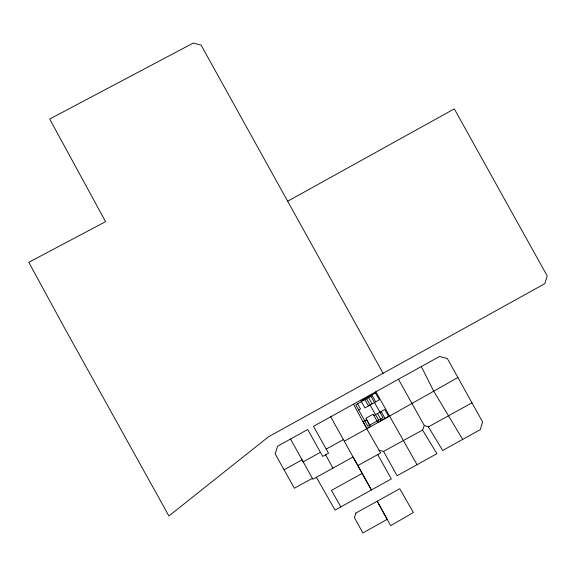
<?xml version="1.0" encoding="UTF-8"?>
<svg xmlns="http://www.w3.org/2000/svg" width="576" height="576" viewBox="0 0 576 576"><rect width="100%" height="100%" fill="white"/><g stroke="black" fill="none" stroke-linecap="round" stroke-linejoin="round"><path stroke-width="0.86" d="M422.575 430.063L424.289 425.534L398.448 379.231L439.51 356.479L447.35 358.524L482.616 421.963L480.211 429.674L442.714 450.461L428.364 426.895L424.289 425.534M358.654 410.011L360.497 408.982L357.574 403.783M366.696 419.58L363.082 421.603L366.955 428.486L370.562 426.47L365.926 418.212L373.147 414.173L377.784 422.431L388.613 416.369L384.739 409.486L373.91 415.541M364.846 421.034L366.689 420.005L369.612 425.21M344.261 441.18C382.327 420.264 420.142 398.938 457.891 377.474M398.448 379.231L313.495 426.312L328.514 453.211L322.74 456.43L307.714 429.516L277.603 446.198L275.206 453.931L294.35 488.232L312.386 478.354M287.842 201.139L454.313 108.878L547.2 275.962L544.802 283.673L268.423 436.846L168.919 515.959L65.182 329.126L28.8 262.296L105.574 221.666L49.694 119.038L193.313 43.042L201.132 45.173L383.076 373.306M320.414 452.297L303.214 461.844L290.527 439.042M326.189 449.1L343.361 439.567M377.748 454.601L391.32 478.937L335.066 510.113L316.382 477.31M428.364 426.895L471.974 402.811M330.689 416.779L371.412 489.982L362.182 473.407L331.459 490.406L340.855 506.902M383.551 451.397L422.568 430.07L436.925 453.672L397.094 475.733L383.551 451.397L379.087 450.259M357.833 465.581L380.657 453.002L366.682 428.645L353.491 404.143M284.033 469.757L302.112 459.857L312.876 479.254L353.052 456.977L362.182 473.407M462.672 439.394L433.577 390.953L421.33 366.552M417.017 464.695L375.854 391.752M371.844 394.978L375.718 401.868M381.132 411.502L384.998 418.392M368.237 397.001L372.11 403.891M377.518 413.525L381.391 420.408M366.595 398.736L378.634 420.163M364.63 399.017L368.496 405.907M325.62 454.817L332.964 468.115M355.846 513.065L354.42 517.687L362.923 532.958L387.173 519.329L377.208 501.228L399.766 488.722L413.388 512.539L390.665 525.65L377.208 501.228L355.846 513.065M375.458 392.962L361.022 401.04L364.889 407.93L379.325 399.852L375.458 392.962M370.958 396.288L355.73 404.813L367.769 426.24L382.997 417.715L370.958 396.288"/></g></svg>
